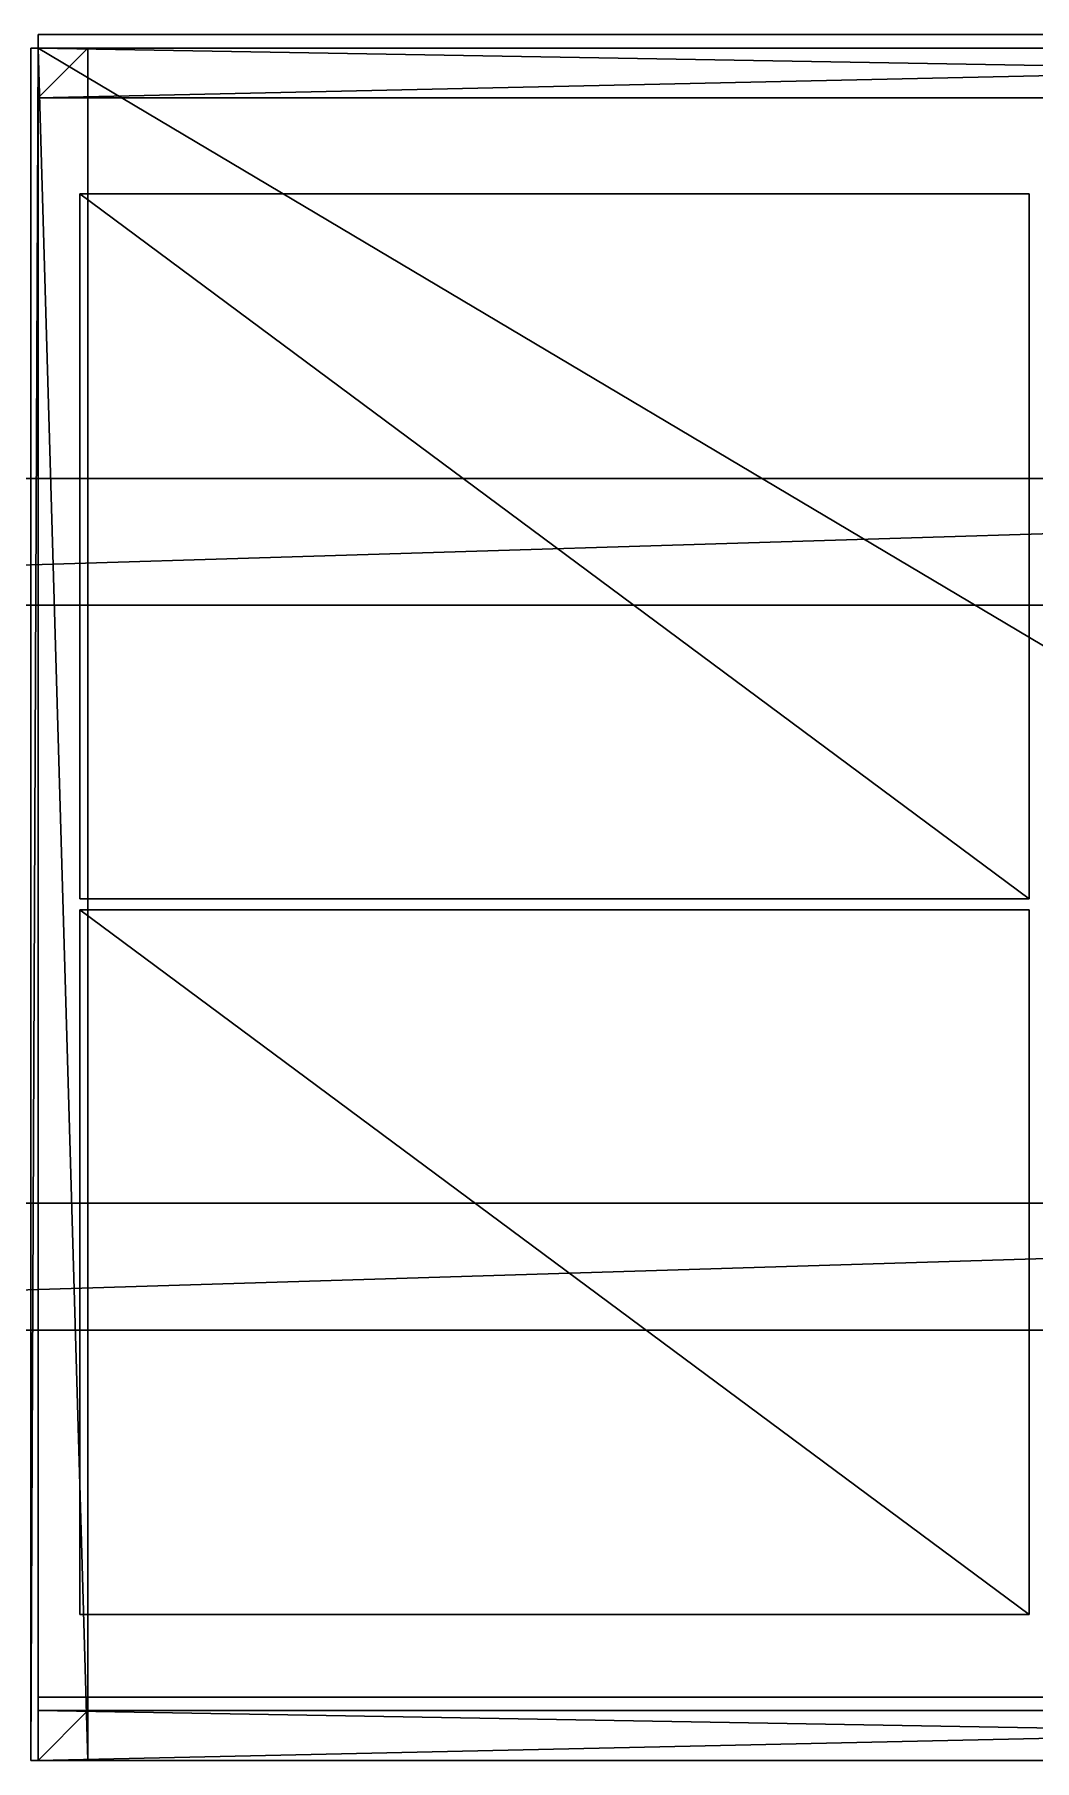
# Model space of a CAD drawing. Header units: millimetres. Extents: x -2048 to 3140, y -951 to 960.
# Drawn here: x -44 to 1060, y -945 to 960 of the extents above; entities that cross this region are included whole.
import ezdxf

# ---------------------------------------------------------------- set-up
doc = ezdxf.new("R2010")
doc.units = ezdxf.units.MM

msp = doc.modelspace()

# ---------------------------------------------------------------- linework, layer by layer
at = {"layer": 'CAD_75LAB'}
for points in [[(-40, 890, 790), (-40, 960, 720), (-40, 890, 720)], [(-40, 890, 790), (-40, 960, 790), (-40, 960, 720)], [(3140, 960, 790), (3140, 960, 720), (-40, 960, 720)], [(3140, 960, 790), (-40, 960, 720), (-40, 960, 790)], [(3140, 960, 720), (-40, 890, 720), (-40, 960, 720)], [(3140, 960, 720), (3140, 890, 720), (-40, 890, 720)], [(3140, 960, 790), (-40, 960, 790), (-40, 890, 790)], [(3140, 960, 790), (-40, 890, 790), (3140, 890, 790)], [(-40, 945, 2610), (-40, 945, 720), (-48, 945, 720)], [(-40, 945, 2610), (-48, 945, 720), (-48, 945, 2610)], [(-40, 945, 720), (-48, -945, 720), (-48, 945, 720)], [(-40, 945, 720), (-40, -945, 720), (-48, -945, 720)], [(-40, 945, 2610), (-48, 945, 2610), (-48, -945, 2610)], [(-40, 945, 2610), (-48, -945, 2610), (-40, -945, 2610)], [(-40, -945, 720), (-40, 945, 630), (-40, -945, 630)], [(-40, -945, 720), (-40, 945, 720), (-40, 945, 630)], [(3140, 945, 630), (-40, 945, 630), (-40, 945, 720)], [(3140, 945, 720), (3140, 945, 630), (-40, 945, 720)], [(3140, -945, 630), (-40, -945, 630), (-40, 945, 630)], [(3140, 945, 630), (3140, -945, 630), (-40, 945, 630)], [(3140, -945, 720), (-40, 945, 720), (-40, -945, 720)], [(3140, 945, 720), (-40, 945, 720), (3140, -945, 720)], [(-40, 945, 2610), (-40, 945, 720), (-40, 890, 720)], [(-40, 890, 2610), (-40, 945, 2610), (-40, 890, 720)], [(-40, 945, 2610), (15, 945, 720), (-40, 945, 720)], [(15, 945, 2610), (15, 945, 720), (-40, 945, 2610)], [(15, 945, 720), (-40, 890, 720), (-40, 945, 720)], [(15, 945, 720), (15, 890, 720), (-40, 890, 720)], [(15, 945, 2610), (-40, 945, 2610), (-40, 890, 2610)], [(15, 945, 2610), (-40, 890, 2610), (15, 890, 2610)], [(-40, 890, 2665), (-40, 945, 2610), (-40, 890, 2610)], [(-40, 890, 2665), (-40, 945, 2665), (-40, 945, 2610)], [(3140, 945, 2610), (-40, 945, 2610), (-40, 945, 2665)], [(3140, 945, 2665), (3140, 945, 2610), (-40, 945, 2665)], [(3140, 890, 2610), (-40, 890, 2610), (-40, 945, 2610)], [(3140, 945, 2610), (3140, 890, 2610), (-40, 945, 2610)], [(3140, 890, 2665), (-40, 945, 2665), (-40, 890, 2665)], [(3140, 945, 2665), (-40, 945, 2665), (3140, 890, 2665)], [(-40, -945, 2610), (-40, 945, 2665), (-40, 945, 2610)], [(-40, -945, 2665), (-40, 945, 2665), (-40, -945, 2610)], [(15, 945, 2665), (15, 945, 2610), (-40, 945, 2610)], [(15, 945, 2665), (-40, 945, 2610), (-40, 945, 2665)], [(-40, 945, 2610), (15, -945, 2610), (-40, -945, 2610)], [(15, 945, 2610), (15, -945, 2610), (-40, 945, 2610)], [(-40, 945, 2665), (-40, -945, 2665), (15, -945, 2665)], [(15, 945, 2665), (-40, 945, 2665), (15, -945, 2665)], [(-40, -945, 2610), (-40, -945, 720), (-40, 945, 720)], [(-40, -945, 2610), (-40, 945, 720), (-40, 945, 2610)], [(15, 945, 2610), (15, 890, 720), (15, 945, 720)], [(15, 890, 2610), (15, 890, 720), (15, 945, 2610)], [(15, -945, 2610), (15, 945, 2610), (15, 945, 2665)], [(15, -945, 2665), (15, -945, 2610), (15, 945, 2665)], [(-40, 890, 2610), (-40, 890, 720), (15, 890, 720)], [(15, 890, 2610), (-40, 890, 2610), (15, 890, 720)], [(3140, 890, 2610), (-40, 890, 2665), (-40, 890, 2610)], [(3140, 890, 2665), (-40, 890, 2665), (3140, 890, 2610)], [(3140, 890, 790), (-40, 890, 720), (3140, 890, 720)], [(3140, 890, 790), (-40, 890, 790), (-40, 890, 720)], [(6, 6, 1387), (6, 784, 723), (6, 6, 723)], [(6, 6, 1387), (6, 784, 1387), (6, 784, 723)], [(1054, 784, 723), (6, 784, 723), (6, 784, 1387)], [(1054, 784, 1387), (1054, 784, 723), (6, 784, 1387)], [(1054, 6, 723), (6, 6, 723), (6, 784, 723)], [(1054, 784, 723), (1054, 6, 723), (6, 784, 723)], [(1054, 6, 1387), (6, 784, 1387), (6, 6, 1387)], [(1054, 784, 1387), (6, 784, 1387), (1054, 6, 1387)], [(6, 6, 2057), (6, 784, 1393), (6, 6, 1393)], [(6, 6, 2057), (6, 784, 2057), (6, 784, 1393)], [(1054, 784, 1393), (6, 784, 1393), (6, 784, 2057)], [(1054, 784, 2057), (1054, 784, 1393), (6, 784, 2057)], [(1054, 6, 1393), (6, 6, 1393), (6, 784, 1393)], [(1054, 784, 1393), (1054, 6, 1393), (6, 784, 1393)], [(1054, 6, 2057), (6, 784, 2057), (6, 6, 2057)], [(1054, 784, 2057), (6, 784, 2057), (1054, 6, 2057)], [(1054, 6, 1387), (1054, 6, 723), (1054, 784, 723)], [(1054, 6, 1387), (1054, 784, 723), (1054, 784, 1387)], [(1054, 6, 2057), (1054, 6, 1393), (1054, 784, 1393)], [(1054, 6, 2057), (1054, 784, 1393), (1054, 784, 2057)], [(3060, 470, 380), (-1500, 470, 380), (-1500, 470, 630)], [(3060, 470, 630), (3060, 470, 380), (-1500, 470, 630)], [(3060, 470, 380), (-1500, 330, 380), (-1500, 470, 380)], [(3060, 470, 380), (3060, 330, 380), (-1500, 330, 380)], [(3060, 470, 630), (-1500, 470, 630), (-1500, 330, 630)], [(3060, 470, 630), (-1500, 330, 630), (3060, 330, 630)], [(3060, 330, 380), (-1500, 330, 630), (-1500, 330, 380)], [(3060, 330, 630), (-1500, 330, 630), (3060, 330, 380)], [(1054, 6, 723), (6, 6, 1387), (6, 6, 723)], [(1054, 6, 1387), (6, 6, 1387), (1054, 6, 723)], [(1054, 6, 1393), (6, 6, 2057), (6, 6, 1393)], [(1054, 6, 2057), (6, 6, 2057), (1054, 6, 1393)], [(6, -784, 1387), (6, -6, 723), (6, -784, 723)], [(6, -784, 1387), (6, -6, 1387), (6, -6, 723)], [(1054, -6, 723), (6, -6, 723), (6, -6, 1387)], [(1054, -6, 1387), (1054, -6, 723), (6, -6, 1387)], [(1054, -784, 723), (6, -784, 723), (6, -6, 723)], [(1054, -6, 723), (1054, -784, 723), (6, -6, 723)], [(1054, -784, 1387), (6, -6, 1387), (6, -784, 1387)], [(1054, -6, 1387), (6, -6, 1387), (1054, -784, 1387)], [(6, -784, 2057), (6, -6, 1393), (6, -784, 1393)], [(6, -784, 2057), (6, -6, 2057), (6, -6, 1393)], [(1054, -6, 1393), (6, -6, 1393), (6, -6, 2057)], [(1054, -6, 2057), (1054, -6, 1393), (6, -6, 2057)], [(1054, -784, 1393), (6, -784, 1393), (6, -6, 1393)], [(1054, -6, 1393), (1054, -784, 1393), (6, -6, 1393)], [(1054, -784, 2057), (6, -6, 2057), (6, -784, 2057)], [(1054, -6, 2057), (6, -6, 2057), (1054, -784, 2057)], [(1054, -784, 1387), (1054, -784, 723), (1054, -6, 723)], [(1054, -784, 1387), (1054, -6, 723), (1054, -6, 1387)], [(1054, -784, 2057), (1054, -784, 1393), (1054, -6, 1393)], [(1054, -784, 2057), (1054, -6, 1393), (1054, -6, 2057)], [(3060, -330, 380), (-1500, -330, 380), (-1500, -330, 630)], [(3060, -330, 630), (3060, -330, 380), (-1500, -330, 630)], [(3060, -330, 380), (-1500, -470, 380), (-1500, -330, 380)], [(3060, -330, 380), (3060, -470, 380), (-1500, -470, 380)], [(3060, -330, 630), (-1500, -330, 630), (-1500, -470, 630)], [(3060, -330, 630), (-1500, -470, 630), (3060, -470, 630)], [(3060, -470, 380), (-1500, -470, 630), (-1500, -470, 380)], [(3060, -470, 630), (-1500, -470, 630), (3060, -470, 380)], [(1054, -784, 723), (6, -784, 1387), (6, -784, 723)], [(1054, -784, 1387), (6, -784, 1387), (1054, -784, 723)], [(1054, -784, 1393), (6, -784, 2057), (6, -784, 1393)], [(1054, -784, 2057), (6, -784, 2057), (1054, -784, 1393)], [(-40, -945, 790), (-40, -875, 720), (-40, -945, 720)], [(-40, -945, 790), (-40, -875, 790), (-40, -875, 720)], [(3140, -875, 790), (3140, -875, 720), (-40, -875, 720)], [(3140, -875, 790), (-40, -875, 720), (-40, -875, 790)], [(3140, -875, 720), (-40, -945, 720), (-40, -875, 720)], [(3140, -875, 720), (3140, -945, 720), (-40, -945, 720)], [(3140, -875, 790), (-40, -875, 790), (-40, -945, 790)], [(3140, -875, 790), (-40, -945, 790), (3140, -945, 790)], [(-40, -890, 2610), (-40, -890, 720), (-40, -945, 720)], [(-40, -945, 2610), (-40, -890, 2610), (-40, -945, 720)], [(-40, -890, 2610), (15, -890, 720), (-40, -890, 720)], [(15, -890, 2610), (15, -890, 720), (-40, -890, 2610)], [(15, -890, 720), (-40, -945, 720), (-40, -890, 720)], [(15, -890, 720), (15, -945, 720), (-40, -945, 720)], [(15, -890, 2610), (-40, -890, 2610), (-40, -945, 2610)], [(15, -890, 2610), (-40, -945, 2610), (15, -945, 2610)], [(-40, -945, 2665), (-40, -890, 2610), (-40, -945, 2610)], [(-40, -945, 2665), (-40, -890, 2665), (-40, -890, 2610)], [(3140, -890, 2610), (-40, -890, 2610), (-40, -890, 2665)], [(3140, -890, 2665), (3140, -890, 2610), (-40, -890, 2665)], [(3140, -945, 2610), (-40, -945, 2610), (-40, -890, 2610)], [(3140, -890, 2610), (3140, -945, 2610), (-40, -890, 2610)], [(3140, -945, 2665), (-40, -890, 2665), (-40, -945, 2665)], [(3140, -890, 2665), (-40, -890, 2665), (3140, -945, 2665)], [(15, -890, 2610), (15, -945, 720), (15, -890, 720)], [(15, -945, 2610), (15, -945, 720), (15, -890, 2610)], [(-40, -945, 2610), (-48, -945, 720), (-40, -945, 720)], [(-40, -945, 2610), (-48, -945, 2610), (-48, -945, 720)], [(3140, -945, 630), (-40, -945, 720), (-40, -945, 630)], [(3140, -945, 720), (-40, -945, 720), (3140, -945, 630)], [(-40, -945, 2610), (-40, -945, 720), (15, -945, 720)], [(15, -945, 2610), (-40, -945, 2610), (15, -945, 720)], [(3140, -945, 2610), (-40, -945, 2665), (-40, -945, 2610)], [(3140, -945, 2665), (-40, -945, 2665), (3140, -945, 2610)], [(3140, -945, 790), (-40, -945, 720), (3140, -945, 720)], [(3140, -945, 790), (-40, -945, 790), (-40, -945, 720)], [(15, -945, 2665), (-40, -945, 2610), (15, -945, 2610)], [(15, -945, 2665), (-40, -945, 2665), (-40, -945, 2610)]]:
    msp.add_3dface(points, dxfattribs=at)

doc.saveas('drawing.dxf')
